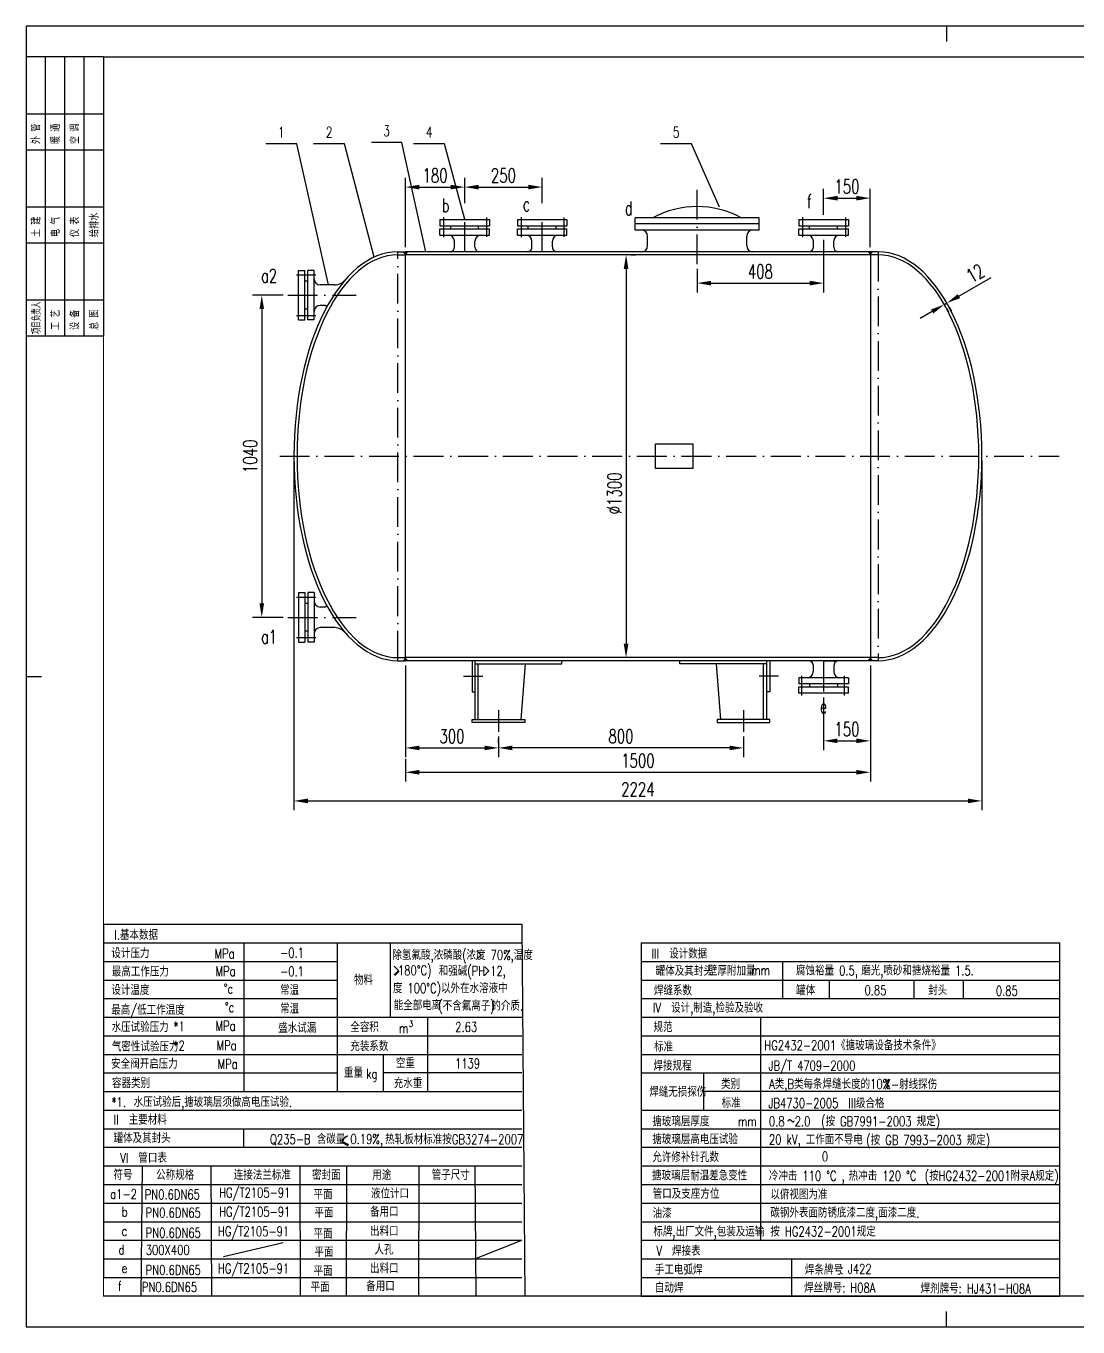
# Model space of a CAD drawing. Extents: x 15328 to 21268, y 5828 to 10028.
# Drawn here: x 15328 to 18723, y 5828 to 10028 of the extents above; entities that cross this region are included whole.
import ezdxf
from ezdxf.enums import TextEntityAlignment as Align

# ---------------------------------------------------------------- set-up
doc = ezdxf.new("R2010")
doc.units = 0
doc.header["$LTSCALE"] = 8
doc.linetypes.add('ACAD_ISO10W100', pattern=[18, 12, -3, 0, -3])
for name, color, linetype in [('1', 1, 'Continuous'), ('5', 7, 'Continuous'), ('BZCC', 7, 'Continuous'), ('K1', 4, 'Continuous'), ('tank', 1, 'Continuous'), ('tankx', 2, 'ACAD_ISO10W100'), ('tanky', 7, 'Continuous')]:
    doc.layers.add(name, color=color, linetype=linetype)
doc.styles.add('hzfs', font='simplex.shx', dxfattribs={"width": 0.7, "bigfont": 'hzfs.shx'})
doc.styles.add('ST', font='', dxfattribs={"width": 0.75})
doc.styles.get('ST').set_extended_font_data('SimSun')
doc.dimstyles.new('PVCAD$0', dxfattribs={"dimscale": 15, "dimtxt": 3, "dimasz": 3, "dimexe": 2, "dimexo": 1, "dimgap": 1, "dimtad": 1, "dimdec": 0, "dimzin": 0, "dimdsep": 46, "dimtxsty": 'hzfs', "dimcen": 2.5, "dimclrd": 4, "dimclre": 4, "dimadec": 0, "dimazin": 0, "dimtfac": 1, "dimtmove": 0, "dimatfit": 0, "dimfxl": 1, "dimarcsym": 0})

# ---------------------------------------------------------------- blocks, each defined once
blk = doc.blocks.new('*D131')
at = {"color": 4, "lineweight": -2}
for p, q in [((16552.8, 9314.4), (16552.8, 9538.4)), ((16743.9, 9456.4), (16743.9, 9538.4)), ((16597.8, 9508.4), (16698.9, 9508.4))]:
    blk.add_line(p, q, dxfattribs=at)
at = {"color": 4}
for points in [[(16597.8, 9515.9), (16597.8, 9500.9), (16552.8, 9508.4)], [(16698.9, 9515.9), (16698.9, 9500.9), (16743.9, 9508.4)]]:
    blk.add_solid(points, dxfattribs=at)
at = {"layer": 'Defpoints', "color": 0}
for p in [(16743.9, 9508.4), (16743.9, 9441.4), (16552.8, 9299.4)]:
    blk.add_point(p, dxfattribs=at)
at = {"color": 0, "insert": (16648.3, 9545.9), "char_height": 45, "attachment_point": 5, "style": 'hzfs'}
blk.add_mtext('180', dxfattribs=at)
blk = doc.blocks.new('*D132')
at = {"color": 4, "lineweight": -2}
for p, q in [((16743.9, 9523.4), (16743.9, 9538.4)), ((16993.9, 9456.4), (16993.9, 9538.4)), ((16788.9, 9508.4), (16948.9, 9508.4))]:
    blk.add_line(p, q, dxfattribs=at)
at = {"color": 4}
for points in [[(16788.9, 9515.9), (16788.9, 9500.9), (16743.9, 9508.4)], [(16948.9, 9515.9), (16948.9, 9500.9), (16993.9, 9508.4)]]:
    blk.add_solid(points, dxfattribs=at)
at = {"layer": 'Defpoints', "color": 0}
for p in [(16743.9, 9508.4), (16993.9, 9508.4), (16993.9, 9441.4)]:
    blk.add_point(p, dxfattribs=at)
at = {"color": 0, "insert": (16868.9, 9545.9), "char_height": 45, "attachment_point": 5, "style": 'hzfs'}
blk.add_mtext('250', dxfattribs=at)
blk = doc.blocks.new('*D133')
at = {"color": 4, "lineweight": -2}
for p, q in [((16552.8, 7964.4), (16552.8, 7667.8)), ((16852.8, 7734.4), (16852.8, 7667.8)), ((16597.8, 7697.8), (16807.8, 7697.8))]:
    blk.add_line(p, q, dxfattribs=at)
at = {"color": 4}
for points in [[(16597.8, 7705.3), (16597.8, 7690.3), (16552.8, 7697.8)], [(16807.8, 7705.3), (16807.8, 7690.3), (16852.8, 7697.8)]]:
    blk.add_solid(points, dxfattribs=at)
at = {"layer": 'Defpoints', "color": 0}
for p in [(16552.8, 7979.4), (16852.8, 7749.4), (16852.8, 7697.8)]:
    blk.add_point(p, dxfattribs=at)
at = {"color": 0, "insert": (16702.8, 7735.3), "char_height": 45, "attachment_point": 5, "style": 'hzfs'}
blk.add_mtext('300', dxfattribs=at)
blk = doc.blocks.new('*D134')
at = {"color": 4, "lineweight": -2}
for p, q in [((17643.5, 7734.4), (17643.5, 7667.8)), ((16852.8, 7712.8), (16852.8, 7727.8)), ((17598.5, 7697.8), (16897.8, 7697.8))]:
    blk.add_line(p, q, dxfattribs=at)
at = {"color": 4}
for points in [[(16897.8, 7705.3), (16897.8, 7690.3), (16852.8, 7697.8)], [(17598.5, 7705.3), (17598.5, 7690.3), (17643.5, 7697.8)]]:
    blk.add_solid(points, dxfattribs=at)
at = {"layer": 'Defpoints', "color": 0}
for p in [(17643.5, 7749.4), (16852.8, 7697.8), (16852.8, 7697.8)]:
    blk.add_point(p, dxfattribs=at)
at = {"color": 0, "insert": (17248.1, 7735.3), "char_height": 45, "attachment_point": 5, "style": 'hzfs'}
blk.add_mtext('800', dxfattribs=at)
blk = doc.blocks.new('*D129')
at = {"color": 4, "lineweight": -2}
for p, q in [((18052.8, 7964.4), (18052.8, 7589.2)), ((16552.8, 7662.8), (16552.8, 7589.2)), ((16597.8, 7619.2), (18007.8, 7619.2))]:
    blk.add_line(p, q, dxfattribs=at)
at = {"color": 4}
for points in [[(16597.8, 7626.7), (16597.8, 7611.7), (16552.8, 7619.2)], [(18007.8, 7626.7), (18007.8, 7611.7), (18052.8, 7619.2)]]:
    blk.add_solid(points, dxfattribs=at)
at = {"layer": 'Defpoints', "color": 0}
for p in [(18052.8, 7979.4), (16552.8, 7677.8), (18052.8, 7619.2)]:
    blk.add_point(p, dxfattribs=at)
at = {"color": 0, "insert": (17302.8, 7656.7), "char_height": 45, "attachment_point": 5, "style": 'hzfs'}
blk.add_mtext('1500', dxfattribs=at)
blk = doc.blocks.new('*D135')
at = {"color": 4, "lineweight": -2}
for p, q in [((16158.1, 9159.4), (16059.1, 9159.4)), ((16089.1, 9114.4), (16089.1, 8164.4)), ((16158.1, 8119.4), (16059.1, 8119.4))]:
    blk.add_line(p, q, dxfattribs=at)
at = {"color": 4}
for points in [[(16081.6, 9114.4), (16096.6, 9114.4), (16089.1, 9159.4)], [(16081.6, 8164.4), (16096.6, 8164.4), (16089.1, 8119.4)]]:
    blk.add_solid(points, dxfattribs=at)
at = {"layer": 'Defpoints', "color": 0}
for p in [(16173.1, 9159.4), (16089.1, 8119.4), (16173.1, 8119.4)]:
    blk.add_point(p, dxfattribs=at)
at = {"color": 0, "insert": (16051.6, 8639.4), "char_height": 45, "attachment_point": 5, "rotation": 90, "style": 'hzfs'}
blk.add_mtext('1040', dxfattribs=at)
blk = doc.blocks.new('*D141')
at = {"color": 4, "lineweight": -2}
for p, q in [((17279.6, 9289.4), (17294.6, 9289.4)), ((17264.6, 9244.4), (17264.6, 8034.4)), ((17249.6, 7989.4), (17234.6, 7989.4))]:
    blk.add_line(p, q, dxfattribs=at)
at = {"color": 4}
for points in [[(17257.1, 9244.4), (17272.1, 9244.4), (17264.6, 9289.4)], [(17257.1, 8034.4), (17272.1, 8034.4), (17264.6, 7989.4)]]:
    blk.add_solid(points, dxfattribs=at)
at = {"layer": 'Defpoints', "color": 0}
for p in [(17264.6, 9289.4), (17264.6, 7989.4), (17264.6, 7989.4)]:
    blk.add_point(p, dxfattribs=at)
at = {"color": 0, "insert": (17227.1, 8519.6), "char_height": 45, "attachment_point": 5, "rotation": 90, "style": 'hzfs'}
blk.add_mtext('%%C1300', dxfattribs=at)
blk = doc.blocks.new('*D142')
at = {"color": 4, "lineweight": -2}
for p, q in [((18338.6, 9156.4), (18442.7, 9216.2)), ((18291.4, 9129.3), (18299.6, 9134)), ((18298.8, 9116.3), (18306.3, 9103.2)), ((18307.1, 9121), (18314.5, 9108)), ((18252.4, 9106.8), (18213.3, 9084.4))]:
    blk.add_line(p, q, dxfattribs=at)
at = {"color": 4}
for points in [[(18334.9, 9162.9), (18342.3, 9149.9), (18299.6, 9134)], [(18248.6, 9113.3), (18256.1, 9100.3), (18291.4, 9129.3)]]:
    blk.add_solid(points, dxfattribs=at)
at = {"layer": 'Defpoints', "color": 0}
for p in [(18291.4, 9129.3), (18299.6, 9134), (18299.6, 9134)]:
    blk.add_point(p, dxfattribs=at)
at = {"color": 0, "insert": (18391.5, 9230), "char_height": 45, "attachment_point": 5, "rotation": 29.8756, "style": 'hzfs'}
blk.add_mtext('12', dxfattribs=at)
blk = doc.blocks.new('*D143')
at = {"color": 4, "lineweight": -2}
for p, q in [((16192.8, 8624.4), (16192.8, 7496.7)), ((18412.8, 8624.4), (18412.8, 7496.7)), ((16237.8, 7526.7), (18367.8, 7526.7))]:
    blk.add_line(p, q, dxfattribs=at)
at = {"color": 4}
for points in [[(16237.8, 7534.2), (16237.8, 7519.2), (16192.8, 7526.7)], [(18367.8, 7534.2), (18367.8, 7519.2), (18412.8, 7526.7)]]:
    blk.add_solid(points, dxfattribs=at)
at = {"layer": 'Defpoints', "color": 0}
for p in [(16192.8, 8639.4), (18412.8, 8639.4), (18412.8, 7526.7)]:
    blk.add_point(p, dxfattribs=at)
at = {"color": 0, "insert": (17302.8, 7564.2), "char_height": 45, "attachment_point": 5, "style": 'hzfs'}
blk.add_mtext('2224', dxfattribs=at)
blk = doc.blocks.new('*D110')
at = {"layer": '5'}
for p, q in [((-160.197938, 406.577323), (-160.197635, 406.577634)), ((-160.197635, 406.577634), (-160.195509, 406.579809)), ((-160.195509, 406.579809), (-160.18974, 406.585714)), ((-160.18974, 406.585714), (-160.178505, 406.597212)), ((-160.178505, 406.597212), (-160.159983, 406.616169)), ((-160.159983, 406.616169), (-160.132352, 406.644448)), ((-160.132352, 406.644448), (-160.09379, 406.683915)), ((-160.09379, 406.683915), (-160.042474, 406.736434)), ((-160.042474, 406.736434), (-159.97709, 406.802346)), ((-159.97709, 406.802346), (-159.898344, 406.875892)), ((-159.898344, 406.875892), (-159.807449, 406.94979)), ((-159.807449, 406.94979), (-159.705617, 407.016759)), ((-159.705617, 407.016759), (-159.594062, 407.069517)), ((-159.594062, 407.069517), (-159.473995, 407.100781)), ((-159.473995, 407.100781), (-159.346631, 407.10327)), ((-159.346631, 407.10327), (-159.213182, 407.069701)), ((-159.213182, 407.069701), (-159.075005, 406.995797)), ((-159.075005, 406.995797), (-158.934039, 406.889291)), ((-158.934039, 406.889291), (-158.792368, 406.760923)), ((-158.792368, 406.760923), (-158.652076, 406.621432)), ((-158.652076, 406.621432), (-158.515245, 406.481556)), ((-158.515245, 406.481556), (-158.38396, 406.352034)), ((-158.38396, 406.352034), (-158.260305, 406.243605)), ((-158.260305, 406.243605), (-158.146362, 406.167008)), ((-158.146362, 406.167008), (-158.043782, 406.130009)), ((-158.043782, 406.130009), (-157.952481, 406.128491)), ((-157.952481, 406.128491), (-157.87194, 406.155364)), ((-157.87194, 406.155364), (-157.80164, 406.203537)), ((-157.80164, 406.203537), (-157.741064, 406.265923)), ((-157.741064, 406.265923), (-157.689694, 406.335429)), ((-157.689694, 406.335429), (-157.647011, 406.404968)), ((-157.647011, 406.404968), (-157.612496, 406.46745)), ((-157.612496, 406.46745), (-157.58556, 406.51726)), ((-157.58556, 406.51726), (-157.565317, 406.554692)), ((-157.565317, 406.554692), (-157.550813, 406.581513)), ((-157.550813, 406.581513), (-157.54109, 406.599492)), ((-157.54109, 406.599492), (-157.535193, 406.610397)), ((-157.535193, 406.610397), (-157.530889, 406.618355)), ((-157.532164, 406.615997), (-157.531048, 406.61806))]:
    blk.add_line(p, q, dxfattribs=at)
blk = doc.blocks.new('*D144')
at = {"color": 4, "lineweight": -2}
for p, q in [((17901.9, 9418.4), (17901.9, 9502.6)), ((18052.6, 9314.4), (18052.6, 9502.6)), ((17946.9, 9472.6), (18007.6, 9472.6))]:
    blk.add_line(p, q, dxfattribs=at)
at = {"color": 4}
for points in [[(17946.9, 9480.1), (17946.9, 9465.1), (17901.9, 9472.6)], [(18007.6, 9480.1), (18007.6, 9465.1), (18052.6, 9472.6)]]:
    blk.add_solid(points, dxfattribs=at)
at = {"layer": 'Defpoints', "color": 0}
for p in [(18052.6, 9472.6), (17901.9, 9403.4), (18052.6, 9299.4)]:
    blk.add_point(p, dxfattribs=at)
at = {"color": 0, "insert": (17977.2, 9510.1), "char_height": 45, "attachment_point": 5, "style": 'hzfs'}
blk.add_mtext('150', dxfattribs=at)
blk = doc.blocks.new('*D130')
at = {"color": 4, "lineweight": -2}
for p, q in [((17901.8, 7860.4), (17901.8, 7690.7)), ((18052.8, 7855.7), (18052.8, 7690.7)), ((17946.8, 7720.7), (18007.8, 7720.7))]:
    blk.add_line(p, q, dxfattribs=at)
at = {"color": 4}
for points in [[(17946.8, 7728.2), (17946.8, 7713.2), (17901.8, 7720.7)], [(18007.8, 7728.2), (18007.8, 7713.2), (18052.8, 7720.7)]]:
    blk.add_solid(points, dxfattribs=at)
at = {"layer": 'Defpoints', "color": 0}
for p in [(17901.8, 7875.4), (18052.8, 7870.7), (18052.8, 7720.7)]:
    blk.add_point(p, dxfattribs=at)
at = {"color": 0, "insert": (17977.3, 7758.2), "char_height": 45, "attachment_point": 5, "style": 'hzfs'}
blk.add_mtext('150', dxfattribs=at)
blk = doc.blocks.new('*D145')
at = {"color": 4, "lineweight": -2}
for p, q in [((17901.9, 9338.4), (17901.9, 9168.4)), ((17493.9, 9244.2), (17493.9, 9168.4)), ((17538.9, 9198.4), (17856.9, 9198.4))]:
    blk.add_line(p, q, dxfattribs=at)
at = {"color": 4}
for points in [[(17538.9, 9205.9), (17538.9, 9190.9), (17493.9, 9198.4)], [(17856.9, 9205.9), (17856.9, 9190.9), (17901.9, 9198.4)]]:
    blk.add_solid(points, dxfattribs=at)
at = {"layer": 'Defpoints', "color": 0}
for p in [(17901.9, 9353.4), (17493.9, 9259.2), (17901.9, 9198.4)]:
    blk.add_point(p, dxfattribs=at)
at = {"color": 0, "insert": (17697.9, 9235.9), "char_height": 45, "attachment_point": 5, "style": 'hzfs'}
blk.add_mtext('408', dxfattribs=at)

msp = doc.modelspace()

# ---------------------------------------------------------------- linework, layer by layer
for p, q in [((15328.4, 10028.4), (15328.4, 5828.4)), ((21268.4, 10028.4), (15328.4, 10028.4)), ((18298.4, 10028.4), (18298.4, 9978.4)), ((15328.4, 7928.4), (15378.4, 7928.4)), ((16740.1, 7929.4), (16801.9, 7929.4)), ((17756.2, 7929.4), (17694.3, 7929.4)), ((16776.7, 6048.4), (16928.4, 6108.4)), ((18298.4, 5828.4), (18298.4, 5878.4)), ((15328.4, 5828.4), (21268.4, 5828.4))]:
    msp.add_line(p, q)
at = {"color": 7}
for p, q in [((15328.4, 9928.4), (15328.4, 9028.4)), ((15390.9, 9028.4), (15390.9, 9928.4)), ((15453.4, 9028.4), (15453.4, 9928.4)), ((15515.9, 9028.4), (15515.9, 9928.4)), ((15328.4, 9744.4), (15578.4, 9744.4)), ((15328.4, 9628.4), (15578.4, 9628.4)), ((15328.4, 9444.4), (15578.4, 9444.4)), ((15328.4, 9328.4), (15578.4, 9328.4)), ((15328.4, 9144.4), (15578.4, 9144.4)), ((15328.4, 9028.4), (15578.4, 9028.4))]:
    msp.add_line(p, q, dxfattribs=at)
at = {"linetype": 'ByBlock'}
for p, q in [((17359.5, 8679.4), (17479.5, 8679.4)), ((17359.5, 8599.4), (17359.5, 8679.4)), ((17479.5, 8679.4), (17479.5, 8599.4)), ((17479.5, 8599.4), (17359.5, 8599.4))]:
    msp.add_line(p, q, dxfattribs=at)
at = {"layer": '1'}
for p, q in [((17693.9, 9409.4), (17293.9, 9409.4)), ((17293.9, 9369.4), (17293.9, 9409.4)), ((17693.9, 9369.4), (17693.9, 9409.4)), ((16663.9, 9403.4), (16823.9, 9403.4)), ((16663.9, 9403.4), (16663.9, 9383.4)), ((16663.9, 9383.4), (16823.9, 9383.4)), ((16663.9, 9373.4), (16823.9, 9373.4)), ((16663.9, 9353.4), (16663.9, 9373.4)), ((16698.9, 9373.4), (16698.9, 9383.4)), ((16788.9, 9373.4), (16788.9, 9383.4)), ((16823.9, 9403.4), (16823.9, 9383.4)), ((16823.9, 9353.4), (16823.9, 9373.4)), ((16913.9, 9403.4), (17073.9, 9403.4)), ((16913.9, 9403.4), (16913.9, 9383.4)), ((16913.9, 9383.4), (17073.9, 9383.4)), ((16913.9, 9373.4), (17073.9, 9373.4)), ((16913.9, 9353.4), (16913.9, 9373.4)), ((16948.9, 9373.4), (16948.9, 9383.4)), ((17038.9, 9373.4), (17038.9, 9383.4)), ((17073.9, 9403.4), (17073.9, 9383.4)), ((17073.9, 9353.4), (17073.9, 9373.4)), ((17693.9, 9389.4), (17293.9, 9389.4)), ((17693.9, 9369.4), (17293.9, 9369.4)), ((17821.9, 9403.4), (17981.9, 9403.4)), ((17821.9, 9403.4), (17821.9, 9383.4)), ((17821.9, 9383.4), (17981.9, 9383.4)), ((17821.9, 9373.4), (17981.9, 9373.4)), ((17821.9, 9353.4), (17821.9, 9373.4)), ((17856.9, 9373.4), (17856.9, 9383.4)), ((17946.9, 9373.4), (17946.9, 9383.4)), ((17981.9, 9403.4), (17981.9, 9383.4)), ((17981.9, 9353.4), (17981.9, 9373.4)), ((16663.9, 9353.4), (16823.9, 9353.4)), ((16710.9, 9315), (16710.9, 9333.4)), ((16776.9, 9315), (16776.9, 9333.4)), ((16913.9, 9353.4), (17073.9, 9353.4)), ((16960.9, 9315), (16960.9, 9333.4)), ((17026.9, 9315), (17026.9, 9333.4)), ((17333.9, 9319.4), (17333.9, 9349.4)), ((17653.9, 9319.4), (17653.9, 9349.4)), ((17821.9, 9353.4), (17981.9, 9353.4)), ((17868.9, 9315), (17868.9, 9333.4)), ((17934.9, 9315), (17934.9, 9333.4)), ((16743.9, 9299.4), (16703.9, 9299.4)), ((16993.9, 9299.4), (16953.9, 9299.4)), ((17901.9, 9299.4), (17861.9, 9299.4)), ((16207.8, 9079.4), (16207.8, 9239.4)), ((16207.8, 9239.4), (16227.8, 9239.4)), ((16227.8, 9079.4), (16227.8, 9239.4)), ((16237.8, 9204.4), (16227.8, 9204.4)), ((16237.8, 9079.4), (16237.8, 9239.4)), ((16257.8, 9239.4), (16237.8, 9239.4)), ((16257.8, 9079.4), (16257.8, 9239.4)), ((16325.3, 9192.4), (16277.8, 9192.4)), ((16237.8, 9114.4), (16227.8, 9114.4)), ((16292.4, 9126.4), (16277.8, 9126.4)), ((16207.8, 9079.4), (16227.8, 9079.4)), ((16257.8, 9079.4), (16237.8, 9079.4)), ((16207.8, 8199.4), (16207.8, 8039.4)), ((16207.8, 8199.4), (16227.8, 8199.4)), ((16227.8, 8199.4), (16227.8, 8039.4)), ((16237.8, 8199.4), (16237.8, 8039.4)), ((16257.8, 8199.4), (16237.8, 8199.4)), ((16257.8, 8199.4), (16257.8, 8039.4)), ((16237.8, 8164.4), (16227.8, 8164.4)), ((16292.4, 8152.4), (16277.8, 8152.4)), ((16237.8, 8074.4), (16227.8, 8074.4)), ((16325.3, 8086.4), (16277.8, 8086.4)), ((16207.8, 8039.4), (16227.8, 8039.4)), ((16257.8, 8039.4), (16237.8, 8039.4)), ((16767.8, 7979.4), (16767.8, 7879.4)), ((17728.5, 7979.4), (17728.5, 7879.4)), ((17868.8, 7962.9), (17868.8, 7944.5)), ((17901.8, 7978.5), (17941.8, 7978.5)), ((17934.8, 7962.9), (17934.8, 7944.5)), ((17981.8, 7924.5), (17821.8, 7924.5)), ((17821.8, 7924.5), (17821.8, 7904.5)), ((17981.8, 7904.5), (17821.8, 7904.5)), ((17856.8, 7904.5), (17856.8, 7894.5)), ((17946.8, 7904.5), (17946.8, 7894.5)), ((17981.8, 7924.5), (17981.8, 7904.5)), ((16767.8, 7879.4), (16777.8, 7879.4)), ((17728.5, 7879.4), (17718.5, 7879.4)), ((17981.8, 7894.5), (17821.8, 7894.5)), ((17821.8, 7874.5), (17821.8, 7894.5)), ((17981.8, 7874.5), (17821.8, 7874.5)), ((17981.8, 7874.5), (17981.8, 7894.5)), ((15578.4, 7128.4), (15578.4, 5988.4)), ((15578.4, 7128.4), (16928.4, 7128.4)), ((16928.4, 7128.4), (16937.6, 5928.4)), ((17313.4, 7068.4), (18663.4, 7068.4)), ((17313.4, 7068.4), (17313.4, 5928.4)), ((18663.4, 7068.4), (18663.4, 5928.4)), ((17313.4, 6888.4), (18663.4, 6888.4)), ((15578.4, 6528.4), (16928.4, 6528.4)), ((15578.4, 6408.4), (16928.4, 6408.4)), ((17313.4, 6108.4), (18663.4, 6108.4)), ((17313.4, 5928.4), (18663.4, 5928.4))]:
    msp.add_line(p, q, dxfattribs=at)
for centre, radius, start, end in [((17493.9, 9145.4), 300, 61.6424, 118.3576), ((17313.9, 9349.4), 20, 0, 90), ((17673.9, 9349.4), 20, 90, 180), ((16690.9, 9333.4), 20, 0, 90), ((16796.9, 9333.4), 20, 90, 180), ((16940.9, 9333.4), 20, 0, 90), ((17046.9, 9333.4), 20, 90, 180), ((17848.9, 9333.4), 20, 0, 90), ((17954.9, 9333.4), 20, 90, 180), ((16695.6, 9314.5), 15.3, 278.4325, 1.806), ((16792.1, 9314.5), 15.3, 178.194, 261.5675), ((16945.6, 9314.5), 15.3, 278.4325, 1.806), ((17042.1, 9314.5), 15.3, 178.194, 261.5675), ((17313.9, 9319.4), 20, 270, 0), ((17673.9, 9319.4), 20, 180, 270), ((17853.6, 9314.5), 15.3, 278.4325, 1.806), ((17950.1, 9314.5), 15.3, 178.194, 261.5675), ((16277.8, 9212.4), 20, 180, 270), ((16320.7, 9243.3), 51.1, 275.162, 316.3272), ((16277.8, 9106.4), 20, 90, 180), ((16292.4, 9120.7), 5.72, 356.2213, 90.1771), ((16277.8, 8172.4), 20, 180, 270), ((16292.4, 8158.1), 5.72, 269.8229, 3.7787), ((16277.8, 8066.4), 20, 90, 180), ((16320.7, 8035.4), 51.1, 43.6728, 84.838), ((17848.8, 7944.5), 20, 270, 0), ((17853.6, 7963.4), 15.3, 358.194, 81.5675), ((17950.1, 7963.4), 15.3, 98.4325, 181.806), ((17954.8, 7944.5), 20, 180, 270)]:
    msp.add_arc(centre, radius, start, end, dxfattribs=at)
at = {"layer": '5'}
for p, q in [((15578.4, 7068.4), (16928.4, 7068.4)), ((16031.6, 7068.4), (16031.6, 6588.4)), ((16332.4, 7068.4), (16332.4, 6588.4)), ((16503.2, 7068.4), (16503.2, 6828.4)), ((16782.4, 7014.9), (16796.7, 7029.1)), ((16796.7, 7029.1), (16782.9, 7042.9)), ((15578.4, 7008.4), (16332.4, 7008.4)), ((16516.3, 6964.8), (16530.6, 6979)), ((16530.6, 6979), (16516.8, 6992.8)), ((16518.3, 6962.8), (16532.5, 6977)), ((16808, 6963.6), (16822.2, 6977.8)), ((16822.2, 6977.8), (16808.5, 6991.6)), ((17313.4, 7008.4), (18663.4, 7008.4)), ((17769.2, 7008.4), (17769.2, 6888.4)), ((15578.4, 6948.4), (16332.4, 6948.4)), ((17313.4, 6948.4), (18663.4, 6948.4)), ((17919.9, 6948.4), (17919.9, 6888.4)), ((18192.8, 6948.4), (18192.8, 6888.4)), ((18352.1, 6948.4), (18352.1, 6888.4)), ((15578.4, 6888.4), (16332.4, 6888.4)), ((15578.4, 6828.4), (16928.4, 6828.4)), ((16624.3, 6828.4), (16624.3, 6588.4)), ((17313.4, 6828.4), (18663.4, 6828.4)), ((17698.2, 6828.4), (17698.2, 6108.4)), ((15578.4, 6768.4), (16928.4, 6768.4)), ((17313.4, 6768.4), (18663.4, 6768.4)), ((15578.4, 6708.4), (16928.4, 6708.4)), ((16480.7, 6708.4), (16480.7, 6588.4)), ((17313.4, 6708.4), (18663.4, 6708.4)), ((15578.4, 6648.4), (16332.4, 6648.4)), ((16928.4, 6648.4), (16480.7, 6648.4)), ((17313.4, 6648.4), (18663.4, 6648.4)), ((17515.7, 6528.4), (17515.7, 6648.4)), ((15578.4, 6588.4), (16928.4, 6588.4)), ((18663.4, 6588.4), (17515.7, 6588.4)), ((15578.4, 6528.4), (16928.4, 6528.4)), ((17313.4, 6528.4), (18663.4, 6528.4)), ((15578.4, 6468.4), (16928.4, 6468.4)), ((16031.4, 6408.4), (16031.4, 6468.4)), ((17313.4, 6468.4), (18663.4, 6468.4)), ((16365.4, 6445.2), (16347.7, 6430)), ((16347.7, 6428.7), (16369.2, 6417.3)), ((15578.4, 6408.4), (16928.4, 6408.4)), ((16368, 6413.5), (16347.7, 6424.3)), ((17313.4, 6408.4), (18663.4, 6408.4)), ((15578.4, 6348.4), (16928.4, 6348.4)), ((15702.8, 6348.4), (15698.6, 5928.4)), ((15925.1, 6348.4), (15927.3, 5928.4)), ((16212.4, 6348.4), (16213.5, 5928.4)), ((16362.9, 6348.4), (16361.1, 5928.4)), ((16595.4, 6348.4), (16595.2, 5928.4)), ((16776.7, 6348.4), (16780.1, 5928.4)), ((17313.4, 6348.4), (18663.4, 6348.4)), ((15578.4, 6288.4), (16928.4, 6288.4)), ((17313.4, 6288.4), (18663.4, 6288.4)), ((15578.4, 6228.4), (16928.4, 6228.4)), ((17313.4, 6228.4), (18663.4, 6228.4)), ((15578.4, 6168.4), (16928.4, 6168.4)), ((17313.4, 6168.4), (18663.4, 6168.4)), ((15578.4, 6108.4), (16928.4, 6108.4)), ((15965.9, 6056.3), (16158.3, 6101.3)), ((15578.4, 6048.4), (16928.4, 6048.4)), ((17313.4, 6048.4), (18663.4, 6048.4)), ((17799.8, 5928.4), (17799.8, 6048.4)), ((15578.4, 5988.4), (16928.4, 5988.4)), ((17313.4, 5988.4), (18663.4, 5988.4))]:
    msp.add_line(p, q, dxfattribs=at)
at = {"layer": 'BZCC'}
msp.add_line((15578.4, 9928.4), (15578.4, 9028.4), dxfattribs=at)
at = {"layer": 'K1', "color": 7}
msp.add_line((15578.4, 9928.4), (15328.4, 9928.4), dxfattribs=at)
at = {"layer": 'K1', "const_width": 4}
msp.add_lwpolyline([(21168.4, 5928.4), (21168.4, 9928.4), (15578.4, 9928.4), (15578.4, 5928.4)], close=True, dxfattribs=at)
at = {"layer": 'tank'}
for p, q in [((16527.8, 9299.4), (16552.8, 9299.4)), ((16527.8, 9289.4), (16552.8, 9289.4)), ((16552.8, 7979.4), (16552.8, 9299.4)), ((18052.8, 9299.4), (16552.8, 9299.4)), ((18052.8, 9289.4), (16552.8, 9289.4)), ((18077.8, 9299.4), (18052.8, 9299.4)), ((18052.8, 9299.4), (18052.8, 7979.4)), ((18077.8, 9289.4), (18052.8, 9289.4)), ((16527.8, 7989.4), (16552.8, 7989.4)), ((18052.8, 7989.4), (16552.8, 7989.4)), ((18077.8, 7989.4), (18052.8, 7989.4)), ((16527.8, 7979.4), (16552.8, 7979.4)), ((18052.8, 7979.4), (16552.8, 7979.4)), ((16777.8, 7789.4), (16777.8, 7979.4)), ((16777.8, 7969.4), (17057.8, 7969.4)), ((16787.8, 7789.4), (16787.8, 7969.4)), ((16925.8, 7789.4), (16939.7, 7969.4)), ((17057.8, 7969.4), (17057.8, 7979.4)), ((17438.5, 7969.4), (17438.5, 7979.4)), ((17718.5, 7969.4), (17438.5, 7969.4)), ((17570.5, 7789.4), (17556.5, 7969.4)), ((17708.5, 7789.4), (17708.5, 7969.4)), ((17718.5, 7789.4), (17718.5, 7979.4)), ((18077.8, 7979.4), (18052.8, 7979.4)), ((16767.8, 7779.4), (16767.8, 7789.4)), ((16767.8, 7789.4), (16937.8, 7789.4)), ((16937.8, 7779.4), (16767.8, 7779.4)), ((16937.8, 7789.4), (16937.8, 7779.4)), ((17558.5, 7789.4), (17558.5, 7779.4)), ((17728.5, 7789.4), (17558.5, 7789.4)), ((17558.5, 7779.4), (17728.5, 7779.4)), ((17728.5, 7779.4), (17728.5, 7789.4))]:
    msp.add_line(p, q, dxfattribs=at)
for centre, major_axis, ratio in [((16527.8, 8639.4), (0, -660), 0.507576), ((16527.8, 8639.4), (0, -650), 0.5), ((18077.8, 8639.4), (0, 660), 0.507576), ((18077.8, 8639.4), (0, 650), 0.5)]:
    msp.add_ellipse(centre, major_axis=major_axis, ratio=ratio, start_param=3.141593, end_param=6.283185, dxfattribs=at)
at = {"layer": 'tankx'}
for p, q in [((17493.9, 9259.2), (17493.9, 9514.7)), ((16676, 9411), (16676, 9346.9)), ((16743.9, 9299.4), (16743.9, 9441.4)), ((16814.3, 9410.2), (16814.3, 9347.7)), ((16926, 9411), (16926, 9346.9)), ((16993.9, 9299.4), (16993.9, 9441.4)), ((17064.3, 9410.2), (17064.3, 9347.7)), ((17834, 9411), (17834, 9346.9)), ((17972.3, 9410.2), (17972.3, 9347.7)), ((16527.8, 7979.4), (16527.8, 9299.4)), ((18077.8, 9299.4), (18077.8, 7979.4)), ((16200.9, 9224.8), (16263.4, 9224.8)), ((16173.1, 9159.4), (16394, 9159.4)), ((16200.9, 9093.9), (16263.4, 9093.9)), ((16146.9, 8639.4), (18661.8, 8639.4)), ((16200.9, 8184.8), (16263.4, 8184.8)), ((16173.1, 8119.4), (16394, 8119.4)), ((16200.9, 8053.9), (16263.4, 8053.9)), ((17901.8, 7975.5), (17901.8, 7833.4)), ((17831.4, 7867.6), (17831.4, 7930.1)), ((17969.7, 7866.8), (17969.7, 7930.9)), ((16852.8, 7819.4), (16852.8, 7749.4)), ((17643.5, 7819.4), (17643.5, 7749.4))]:
    msp.add_line(p, q, dxfattribs=at)
at = {"layer": 'tanky'}
for p, q in [((16202.2, 9648.2), (16102.2, 9648.2)), ((16304.2, 9192.4), (16202.2, 9648.2)), ((16356.4, 9648.2), (16256.4, 9648.2)), ((16451.4, 9282), (16356.4, 9648.2)), ((16540.7, 9652.5), (16442.8, 9652.5)), ((16618.1, 9299.4), (16540.7, 9652.5)), ((16679.2, 9648.2), (16579.2, 9648.2)), ((16743.9, 9403.4), (16679.2, 9648.2)), ((17476.1, 9648.2), (17376.1, 9648.2)), ((17566.2, 9443.1), (17476.1, 9648.2))]:
    msp.add_line(p, q, dxfattribs=at)
for points in [[(16552.8, 9289.4), (16562.8, 9299.4), (16542.8, 9299.4)], [(18052.8, 9289.4), (18062.8, 9299.4), (18042.8, 9299.4)], [(16552.8, 7989.4), (16562.8, 7979.4), (16542.8, 7979.4)], [(18052.8, 7989.4), (18062.8, 7979.4), (18042.8, 7979.4)]]:
    msp.add_solid(points, dxfattribs=at)

# ---------------------------------------------------------------- block references
at = {"layer": '5', "xscale": 7.499999880001269, "yscale": 7.49999987999945, "zscale": 7.499999880000001}
msp.add_blockref('*D110', (18988.4, 3444.5), dxfattribs=at)

# ---------------------------------------------------------------- texts
at = {"color": 7, "style": 'ST'}
for s, width, p in [('外 管', 0.75, (15372.2, 9647.2)), ('暖 通', 0.75, (15434.7, 9647.2)), ('空 调', 0.75, (15497.2, 9647.2)), ('土 建', 0.75, (15372.2, 9347.2)), ('电 气', 0.75, (15434.7, 9347.2)), ('仪 表', 0.75, (15497.2, 9347.2)), ('给排水', 0.75, (15559.7, 9347.2)), ('项目负责人', 0.6, (15373.2, 9033.6)), ('工 艺', 0.75, (15434.7, 9047.2)), ('设 备', 0.75, (15497.2, 9047.2)), ('总 图', 0.75, (15559.7, 9047.2))]:
    msp.add_text(s, height=25, rotation=90, dxfattribs=dict(at, width=width)).set_placement(p)
at = {"layer": '5', "style": 'hzfs', "width": 0.75}
for s, height, p in [('I.基本数据', 31.5, (15613.3, 7078.4)), ('设计压力', 31.5, (15603.9, 7019.3)), ('MPa', 31.5, (15936.6, 7018.1)), ('-0.1', 31.5, (16148.3, 7020.5)), ('除氢氟酸,浓磷酸(浓度 70%%%,温度 ', 31.5, (16510.6, 7013.5)), ('III  设计数据', 31.5, (17346.8, 7017.8)), ('最高工作压力', 31.5, (15605.1, 6959.9)), ('MPa', 31.5, (15939.9, 6961.5)), ('-0.1', 31.5, (16148.3, 6960.5)), (' 180%%dC)', 31.5, (16512.4, 6963.9)), ('和强碱(PH 12,', 31.5, (16660.1, 6962.2)), ('罐体及其封头', 31.5, (17360.2, 6962.3)), ('壁厚附加量', 31.5, (17528.8, 6962.9)), ('mm', 31.5, (17668.3, 6964.5)), ('腐蚀裕量 0.5,', 31.5, (17812.9, 6963.3)), ('磨光,喷砂和搪烧裕量 1.5.', 31.5, (18023.4, 6963.3)), ('设计温度', 31.5, (15603.5, 6900.6)), ('%%dc', 31.5, (15966.5, 6904.9)), ('常温', 31.5, (16148.3, 6900.5)), ('物料', 31.5, (16386.7, 6933)), ('度 100%%dC)以外在水溶液中', 31.5, (16512.3, 6906.4)), ('焊缝系数', 31.5, (17354.5, 6899.1)), ('罐体', 31.5, (17813.2, 6899.6)), ('0.85', 31.5, (18033.8, 6899.6)), (' 封头', 31.5, (18223.3, 6899.5)), ('0.85', 31.5, (18457.7, 6897.9)), ('最高/低工作温度', 31.5, (15603.2, 6836.2)), ('%%dc', 31.5, (15969.9, 6844.9)), ('常温', 31.5, (16148.3, 6840.5)), ('能全部电离', 31.5, (16514.8, 6851.3)), ('(不含氟离子)', 31.5, (16658.8, 6849.6)), ('的介质.', 31.5, (16829.8, 6849.6)), ('IV  设计,制造,检验及验收', 31.5, (17351.2, 6843.2)), ('水压试验压力', 31.5, (15604.4, 6780.7)), ('*1', 31.5, (15804.2, 6783.5)), ('MPa', 31.5, (15939.9, 6785)), ('盛水试漏', 31.5, (16142.2, 6778)), ('全容积', 31.5, (16374.7, 6780.7)), ('3', 18.7, (16564.1, 6797.8)), ('2.63', 31.5, (16713.4, 6781.2)), ('规范', 31.5, (17353.1, 6780.7)), ('m', 31.5, (16532, 6777.2)), ('气密性试验压力', 31.5, (15605.3, 6717.6)), ('*2', 31.5, (15804.2, 6721.2)), ('MPa', 31.5, (15943.2, 6721.7)), ('充装系数', 31.5, (16374.7, 6719.1)), ('标准', 31.5, (17355, 6717.6)), ('HG2432-2001《搪玻璃设备技术条件》', 31.5, (17710.7, 6721.8)), ('安全阀开启压力', 31.5, (15603, 6662)), ('MPa', 31.5, (15946.6, 6661.8)), ('空重', 31.5, (16521.7, 6664.4)), ('1139', 31.5, (16712.4, 6663.3)), ('焊接规程', 31.5, (17353.1, 6656.3)), ('JB/T 4709-2000', 31.5, (17724.2, 6656.3)), ('重量', 31.5, (16354.2, 6633.7)), ('kg', 31.5, (16426, 6630.3)), ('容器类别', 31.5, (15605.9, 6600.2)), ('充水重', 31.5, (16514.9, 6599.5)), ('焊缝无损探伤', 31.5, (17339.5, 6571.6)), ('类别', 31.5, (17571.2, 6597.1)), ('A类,B类每条焊缝长度的10%%% ', 31.5, (17726.1, 6597.1)), ('X-射线探伤', 31.5, (18099, 6596.1)), ('*1.', 31.5, (15604.2, 6538.7)), ('水压试验后,搪玻璃层须做高电压试验.', 31.5, (15675.4, 6538.9)), ('标准', 31.5, (17573.1, 6535.8)), ('JB4730-2005  III级合格', 31.5, (17723.8, 6535.2)), ('II  主要材料', 31.5, (15611.1, 6481.7)), ('搪玻璃层厚度', 31.5, (17349.3, 6476.5)), ('(按 GB7991-2003 规定)', 31.5, (17894, 6476.5)), ('mm', 31.5, (17625.4, 6476.5)), ('0.8  2.0', 31.5, (17725.7, 6476.5)), ('罐体及其封头', 31.5, (15610.9, 6422.4)), ('Q235-B', 31.5, (16115.8, 6418.8)), ('含碳量 0.19%%%,', 31.5, (16266.7, 6419.2)), ('热轧板材标准按GB3274-2007', 31.5, (16487.2, 6418.5)), ('搪玻璃层高电压试验', 31.5, (17349.3, 6418.8)), ('20 kV, 工作面不导电', 31.5, (17725.7, 6417.8)), ('(按 GB 7993-2003 规定)', 31.5, (18039.6, 6416)), ('VI  管口表', 31.5, (15632.2, 6358.5)), ('允许修补针孔数', 31.5, (17349.3, 6361.1)), ('0', 31.5, (17896.4, 6363.2)), ('符号', 31.5, (15610.5, 6303.6)), ('公称规格', 31.5, (15748.3, 6303.6)), ('连接法兰标准', 31.5, (15998.8, 6303.6)), ('密封面', 31.5, (16251.4, 6303.4)), ('用途', 31.5, (16445.7, 6303.4)), ('管子尺寸', 31.5, (16637.3, 6303.4)), ('搪玻璃层耐温差急变性', 31.5, (17348.5, 6301.7)), ('冷冲击 110 %%dC ,', 31.5, (17725.3, 6300.6)), ('热冲击 120 %%dC', 31.5, (17982.8, 6300.6)), ('(按HG2432-2001附录A规定)', 31.5, (18228.4, 6300.6)), ('a1-2', 31.5, (15600.1, 6241.8)), ('PN0.6DN65', 31.5, (15711.3, 6240.3)), ('HG/T2105-91', 31.5, (15951.4, 6246.5)), ('平面', 31.5, (16255.9, 6240.3)), ('液位计口', 31.5, (16441.5, 6243.4)), ('管口及支座方位', 31.5, (17350.6, 6242.6)), ('以俯视图为准', 31.5, (17730.2, 6240.6)), ('b', 31.5, (15637.1, 6184.6)), ('HG/T2105-91', 31.5, (15951.4, 6184.6)), ('备用口', 31.5, (16438.4, 6184.6)), ('碳钢外表面防锈底漆二度,面漆二度.', 31.5, (17730.2, 6181.7)), ('PN0.6DN65', 31.5, (15714.4, 6181.5)), ('平面', 31.5, (16258.9, 6181.5)), ('油漆', 31.5, (17350.6, 6179.7)), ('c', 31.5, (15637.1, 6122.7)), ('PN0.6DN65', 31.5, (15714.4, 6116.5)), ('HG/T2105-91', 31.5, (15947.6, 6121.4)), ('平面', 31.5, (16255.9, 6113.4)), ('出料口', 31.5, (16438.4, 6121.8)), ('标牌,出厂文件,包装及运输', 31.5, (17352.7, 6120.8)), ('按 HG2432-2001规定', 31.5, (17730.2, 6120.8)), ('d', 31.5, (15626.9, 6062.1)), ('300X400', 31.5, (15714.7, 6061.3)), ('人孔', 31.5, (16452.8, 6062.3)), ('V  焊接表', 31.5, (17362.4, 6058.4)), ('平面', 31.5, (16258.9, 6054.7)), ('e', 31.5, (15637.1, 6002.7)), ('PN0.6DN65', 31.5, (15714.4, 5996.5)), ('HG/T2105-91', 31.5, (15947.6, 6001.4)), ('平面', 31.5, (16255.9, 5993.4)), ('出料口', 31.5, (16438.4, 6001.8)), ('手工电弧焊', 31.5, (17357.5, 5997.6)), ('焊条牌号', 31.5, (17841.5, 5997.6)), (':', 31.5, (17955.8, 6000)), ('J422', 31.5, (17980.1, 6000)), ('f', 31.5, (15624.7, 5944.6)), ('PN0.6DN65', 31.5, (15702.1, 5941.5)), ('平面', 31.5, (16246.6, 5941.5)), ('备用口', 31.5, (16426.1, 5944.6)), ('自动焊', 31.5, (17357.5, 5939.2)), ('焊丝牌号: H08A ', 31.5, (17839, 5939.2)), ('焊剂牌号: HJ431-H08A', 31.5, (18215, 5936.7))]:
    msp.add_text(s, height=height, dxfattribs=at).set_placement(p)
at = {"layer": 'tanky', "style": 'hzfs', "width": 0.7}
for s, p in [('1', (16152.2, 9668.2)), ('2', (16306.4, 9668.2)), ('3', (16492, 9672.5)), ('4', (16629.2, 9668.2)), ('5', (17426.1, 9668.2))]:
    msp.add_text(s, height=35, dxfattribs=at).set_placement(p, align=Align.CENTER)
for s, height, p in [('b', 43.8, (16682.5, 9449.3)), ('c', 43.8, (16943, 9453.1)), ('d', 43.8, (17273.2, 9440.1)), ('f', 43.8, (17856.1, 9462.8)), ('a2', 43.75, (16112.5, 9222)), ('a1', 43.75, (16112.5, 8056.7)), ('e', 43.8, (17901.7, 7831.5))]:
    msp.add_text(s, height=height, dxfattribs=at).set_placement(p, align=Align.MIDDLE)

# ---------------------------------------------------------------- dimensions: what is measured, and where the dimension line sits
for base, p1, p2, text, picture, middle in [((16743.9, 9508.4), (16552.8, 9299.4), (16743.9, 9441.4), '180', '*D131', (16648.3, 9508.4)), ((18052.6, 9472.6), (17901.9, 9403.4), (18052.6, 9299.4), '150', '*D144', (17977.2, 9472.6)), ((18412.8, 7526.7), (16192.8, 8639.4), (18412.8, 8639.4), '2224', '*D143', (17302.8, 7526.7))]:
    dim = msp.add_linear_dim(base=base, p1=p1, p2=p2, text=text, dimstyle='PVCAD$0')
    dim.commit()
    dim.dimension.update_dxf_attribs({"geometry": picture, "text_midpoint": middle, "dimtype": 160})
for base, p1, p2, picture, middle in [((16993.9, 9508.4), (16743.9, 9508.4), (16993.9, 9441.4), '*D132', (16868.9, 9545.9)), ((17901.9, 9198.4), (17493.9, 9259.2), (17901.9, 9353.4), '*D145', (17697.9, 9235.9)), ((16852.8, 7697.8), (16552.8, 7979.4), (16852.8, 7749.4), '*D133', (16702.8, 7735.3)), ((18052.8, 7619.2), (16552.8, 7677.8), (18052.8, 7979.4), '*D129', (17302.8, 7656.7))]:
    dim = msp.add_linear_dim(base=base, p1=p1, p2=p2, dimstyle='PVCAD$0')
    dim.commit()
    dim.dimension.update_dxf_attribs({"geometry": picture, "text_midpoint": middle})
dim = msp.add_linear_dim(base=(17264.6, 7989.4), p1=(17264.6, 9289.4), p2=(17264.6, 7989.4), angle=90, text='%%C<>', dimstyle='PVCAD$0')
dim.commit()
dim.dimension.update_dxf_attribs({"geometry": '*D141', "text_midpoint": (17264.6, 8519.6), "dimtype": 160})
dim = msp.add_aligned_dim(p1=(18291.4, 9129.3), p2=(18299.6, 9134), distance=0, text='12', dimstyle='PVCAD$0')
dim.commit()
dim.dimension.update_dxf_attribs({"geometry": '*D142', "text_midpoint": (18391.5, 9230)})
dim = msp.add_linear_dim(base=(16089.1, 8119.4), p1=(16173.1, 9159.4), p2=(16173.1, 8119.4), angle=90, dimstyle='PVCAD$0')
dim.commit()
dim.dimension.update_dxf_attribs({"geometry": '*D135', "text_midpoint": (16051.6, 8639.4)})
for base, p1, p2, text, picture, middle in [((18052.8, 7720.7), (17901.8, 7875.4), (18052.8, 7870.7), '150', '*D130', (17977.3, 7758.2)), ((16852.8, 7697.8), (17643.5, 7749.4), (16852.8, 7697.8), '800', '*D134', (17248.1, 7735.3))]:
    dim = msp.add_linear_dim(base=base, p1=p1, p2=p2, text=text, dimstyle='PVCAD$0')
    dim.commit()
    dim.dimension.update_dxf_attribs({"geometry": picture, "text_midpoint": middle})

doc.saveas('drawing.dxf')
